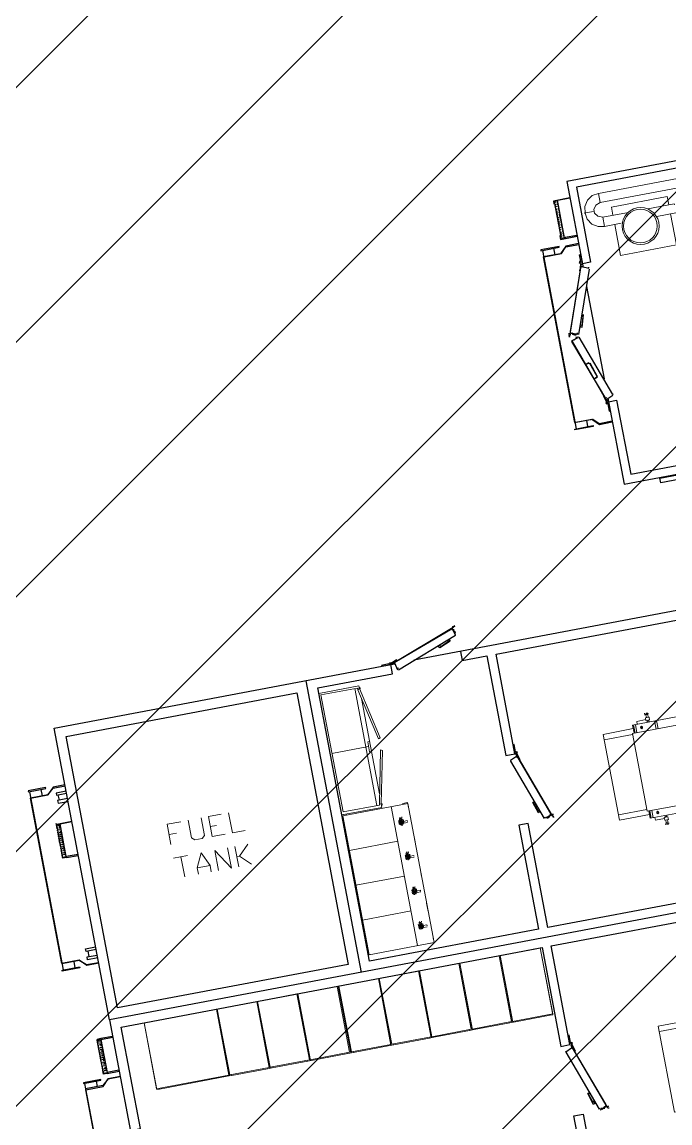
# Model space of a CAD drawing. Extents: x 407440 to 411585, y 6041728 to 6045069.
# Drawn here: x 408178 to 408217.9, y 6044218.6 to 6044286.5 of the extents above; entities that cross this region are included whole.
import ezdxf

# ---------------------------------------------------------------- set-up
doc = ezdxf.new("R2010")
doc.units = 0
doc.header["$LTSCALE"] = 5
doc.linetypes.add('foc-TIELINE', pattern=[1.875, 1.25, -0.625])
doc.layers.add('P-PROPOSED-EXISTING-H', color=59, linetype='Continuous')
doc.layers.add('T-TIE', color=201, linetype='foc-TIELINE')

# ---------------------------------------------------------------- blocks, each defined once
blk = doc.blocks.new('P-RIG-877')
at = {"layer": 'T-TIE', "linetype": 'ByBlock', "lineweight": 25}
for points in [[(-6.82, -25.556), (-5.74, -25.556), (-5.74, -13.226), (-9.54, -13.226), (-9.54, -25.556), (-8.461, -25.556)], [(0.287, -19.23), (0.287, -19.311), (-0.425, -19.311), (-0.425, -33.019), (1.55, -33.019)], [(-1.148, -19.311), (-0.425, -19.311), (-0.425, -33.019), (-4.087, -33.019), (-4.087, -28.748)], [(-6.774, -25.556), (-6.774, -25.453), (-5.844, -25.453), (-5.844, -22.364), (-9.449, -22.364), (-9.449, -25.453), (-8.507, -25.453), (-8.507, -25.556)], [(-5.671, -22.296), (-5.671, -25.108), (-5.729, -25.108), (-5.729, -22.296), (-5.694, -22.296)], [(-4.087, -25.12), (-4.087, -28.507)], [(-4.087, -27.921), (-3.972, -27.921), (-3.972, -27.611), (-2.721, -27.611), (-2.721, -27.496), (-3.972, -27.496), (-3.972, -25.166), (-4.087, -25.166)], [(0.964, -33.019), (0.964, -32.892), (-0.31, -32.892), (-0.31, -27.611), (0.93, -27.611), (0.93, -27.496), (-0.31, -27.496), (-0.31, -25.361), (-0.425, -25.361), (-0.54, -25.361), (-0.54, -27.496), (-1.848, -27.496), (-1.848, -27.611), (-0.54, -27.611), (-0.54, -29.735), (-3.972, -29.735), (-3.972, -28.794), (-4.087, -28.794), (-4.397, -27.956), (-4.409, -27.956)], [(0.987, -33.329), (0.999, -33.329), (1.837, -33.019), (1.837, -32.892), (3.1, -32.892), (3.111, -27.611), (1.802, -27.611), (1.802, -27.496), (3.111, -27.496), (3.111, -25.361), (3.226, -25.361)], [(-8.461, -25.568), (-8.473, -25.568), (-8.438, -25.487), (-8.45, -25.487)], [(-8.427, -25.487), (-7.658, -25.763)], [(-6.865, -25.487), (-6.854, -25.487), (-7.623, -25.763)], [(-6.808, -25.568), (-6.843, -25.487)], [(-9.334, -25.705), (-9.334, -25.556), (-9.334, -25.763), (-9.299, -25.763), (-9.299, -25.751), (-9.311, -25.751), (-9.322, -25.751), (-9.311, -25.751), (-9.322, -25.751), (-9.311, -25.751)], [(-8.886, -25.751), (-8.898, -25.751), (-8.886, -25.751), (-8.898, -25.751), (-8.886, -25.751), (-8.898, -25.763), (-8.852, -25.763), (-8.852, -25.556), (-8.863, -25.556), (-8.863, -25.705), (-8.852, -25.705)], [(-8.76, -25.556), (-8.76, -25.717), (-8.679, -25.797), (-8.679, -26.015), (-6.601, -26.015), (-6.601, -25.797), (-6.521, -25.717), (-6.521, -25.556)], [(-8.679, -26.004), (-8.679, -25.786), (-8.748, -25.717), (-8.748, -25.556)], [(-8.611, -25.568), (-8.611, -25.556)], [(-7.669, -25.878), (-7.646, -25.878), (-7.669, -25.878), (-7.669, -25.866), (-7.681, -25.866), (-7.715, -25.855), (-8.507, -25.568), (-8.507, -25.579), (-8.427, -25.602), (-8.438, -25.602), (-8.438, -25.591)], [(-7.681, -25.866), (-7.669, -25.866), (-7.681, -25.866), (-8.507, -25.568)], [(-8.22, -25.556), (-7.061, -25.556)], [(-7.749, -25.728), (-7.738, -25.705), (-7.887, -25.659), (-7.887, -25.682), (-7.876, -25.671)], [(-6.865, -25.602), (-6.854, -25.602), (-6.774, -25.579), (-6.774, -25.568), (-7.589, -25.855), (-7.589, -25.866), (-6.774, -25.568)], [(-7.29, -25.694), (-7.107, -25.636), (-7.279, -25.694)], [(-7.095, -25.636), (-7.084, -25.682), (-7.107, -25.636), (-7.118, -25.636), (-7.107, -25.636)], [(-6.843, -25.602), (-6.843, -25.591)], [(-6.82, -25.568), (-6.831, -25.568)], [(-6.67, -25.568), (-6.67, -25.556)], [(-6.601, -26.004), (-6.601, -25.786), (-6.533, -25.717), (-6.533, -25.556)], [(-9.299, -25.717), (-9.311, -25.717), (-9.322, -25.717), (-9.311, -25.717), (-9.322, -25.717), (-9.311, -25.717)], [(-9.311, -25.74), (-9.322, -25.74)], [(-9.276, -25.74), (-9.288, -25.74)], [(-9.253, -25.74), (-9.265, -25.74)], [(-9.219, -25.74), (-9.231, -25.74)], [(-9.196, -25.74), (-9.208, -25.74)], [(-9.173, -25.717), (-9.185, -25.717)], [(-9.173, -25.74), (-9.185, -25.74)], [(-9.127, -25.717), (-9.116, -25.717), (-9.127, -25.717), (-9.139, -25.717), (-9.15, -25.717), (-9.162, -25.717), (-9.15, -25.717), (-9.162, -25.717)], [(-9.15, -25.74), (-9.162, -25.74)], [(-9.15, -25.751), (-9.139, -25.751), (-9.127, -25.751), (-9.116, -25.751), (-9.127, -25.751), (-9.116, -25.751), (-9.127, -25.751)], [(-9.116, -25.74), (-9.127, -25.74)], [(-9.093, -25.717), (-9.104, -25.717)], [(-9.093, -25.74), (-9.104, -25.74)], [(-9.07, -25.74), (-9.081, -25.74)], [(-9.047, -25.74), (-9.058, -25.74)], [(-9.001, -25.717), (-8.989, -25.717), (-9.001, -25.717), (-8.989, -25.717), (-9.001, -25.717), (-9.012, -25.717), (-9.024, -25.717), (-9.035, -25.717), (-9.024, -25.717), (-9.035, -25.717), (-9.024, -25.717)], [(-9.024, -25.74), (-9.035, -25.74)], [(-9.001, -25.751), (-8.989, -25.751), (-9.001, -25.751), (-9.012, -25.751), (-9.024, -25.751), (-9.035, -25.751), (-9.024, -25.751), (-9.035, -25.751), (-9.024, -25.751)], [(-8.989, -25.74), (-9.001, -25.74)], [(-8.966, -25.74), (-8.978, -25.74)], [(-8.943, -25.717), (-8.955, -25.717)], [(-8.943, -25.751), (-8.932, -25.751), (-8.943, -25.751), (-8.932, -25.751), (-8.943, -25.751), (-8.955, -25.751)], [(-8.932, -25.74), (-8.943, -25.74)], [(-8.909, -25.74), (-8.921, -25.74)], [(-8.886, -25.74), (-8.898, -25.74)], [(-8.863, -25.751), (-8.875, -25.751)], [(-8.852, -25.717), (-8.863, -25.717)], [(-7.864, -25.682), (-7.876, -25.682)], [(-7.864, -25.671), (-7.761, -25.705)], [(-7.761, -25.717), (-7.772, -25.717)], [(-7.749, -25.717), (-7.761, -25.728)], [(-7.658, -25.774), (-7.692, -25.855), (-7.704, -25.855)], [(-7.681, -25.797), (-7.669, -25.797), (-7.658, -25.797), (-7.658, -25.809), (-7.669, -25.832), (-7.681, -25.832), (-7.692, -25.832)], [(-7.669, -25.774), (-7.681, -25.774)], [(-7.681, -25.82), (-7.669, -25.797)], [(-7.589, -25.855), (-7.6, -25.855), (-7.623, -25.774), (-7.635, -25.774)], [(-7.612, -25.832), (-7.6, -25.832), (-7.623, -25.797), (-7.635, -25.797)], [(-7.279, -25.751), (-7.29, -25.705), (-7.279, -25.74)], [(-8.679, -25.866), (-8.76, -25.866)], [(-7.681, -25.843), (-7.692, -25.843)], [(-6.601, -25.866), (-6.521, -25.866)], [(-6.521, -26.004), (-8.76, -26.004)], [(-2.721, -27.485), (-1.883, -27.186), (-1.883, -27.175)], [(-1.894, -27.186), (-1.883, -27.186), (-1.894, -27.186), (-1.883, -27.186), (-1.917, -27.198), (-2.721, -27.485), (-2.721, -27.473), (-2.641, -27.45), (-2.652, -27.45), (-2.652, -27.462)], [(-2.675, -27.485), (-2.686, -27.485), (-2.652, -27.565), (-2.641, -27.565), (-1.871, -27.29)], [(-1.906, -27.198), (-1.917, -27.198)], [(-1.894, -27.209), (-1.906, -27.209)], [(-1.894, -27.198), (-1.871, -27.278), (-1.883, -27.278)], [(-1.871, -27.255), (-1.871, -27.244), (-1.883, -27.221), (-1.894, -27.221), (-1.883, -27.221), (-1.871, -27.244)], [(1.757, -27.175), (1.768, -27.175), (1.768, -27.186), (1.734, -27.198), (0.941, -27.485), (0.93, -27.473), (1.022, -27.45), (1.01, -27.45), (1.01, -27.462)], [(1.78, -27.186), (1.768, -27.186), (1.78, -27.186), (1.768, -27.186), (0.941, -27.485)], [(0.999, -27.565), (1.01, -27.565), (1.78, -27.29)], [(1.791, -27.278), (1.757, -27.198), (1.745, -27.198)], [(1.768, -27.209), (1.757, -27.209)], [(1.791, -27.255), (1.78, -27.244), (1.78, -27.221), (1.768, -27.221), (1.757, -27.221)], [(1.78, -27.244), (1.768, -27.221)], [(1.78, -27.278), (1.768, -27.278)], [(-1.963, -27.336), (-1.963, -27.324), (-1.952, -27.347), (-2.089, -27.393), (-2.101, -27.37)], [(-2.078, -27.37), (-2.089, -27.37), (-2.089, -27.382)], [(-2.078, -27.382), (-1.975, -27.347)], [(-1.975, -27.336), (-1.986, -27.336)], [(1.699, -27.324), (1.711, -27.347), (1.561, -27.393), (1.55, -27.37)], [(1.573, -27.37), (1.561, -27.37), (1.573, -27.382)], [(1.584, -27.382), (1.688, -27.347)], [(1.676, -27.336), (1.665, -27.336)], [(1.688, -27.336), (1.688, -27.324)], [(-2.824, -27.485), (-2.824, -27.496)], [(0.827, -27.485), (0.827, -27.496)], [(0.964, -27.485), (0.976, -27.485), (1.01, -27.565)], [(-4.122, -28.713), (-4.133, -28.713), (-4.099, -28.794), (-4.087, -28.794), (-4.374, -27.99), (-4.397, -27.956), (-4.409, -27.933), (-4.397, -27.956), (-4.409, -27.956), (-4.397, -27.956)], [(-4.007, -28.713), (-4.294, -27.944), (-4.386, -27.967)], [(-4.363, -27.967), (-4.374, -27.967)], [(-4.317, -27.944), (-4.328, -27.944), (-4.34, -27.944), (-4.328, -27.944), (-4.363, -27.956)], [(-4.328, -27.944), (-4.351, -27.956)], [(-4.294, -27.944), (-4.305, -27.944)], [(-4.374, -27.979), (-4.386, -27.979)], [(-4.248, -28.036), (-4.259, -28.036), (-4.236, -28.024), (-4.179, -28.162), (-4.202, -28.174)], [(-4.19, -28.151), (-4.236, -28.047), (-4.248, -28.047)], [(-4.202, -28.151), (-4.213, -28.151)], [(-4.213, -28.162), (-4.202, -28.162)], [(-4.122, -28.725), (-4.133, -28.725)], [(-4.11, -28.748), (-4.099, -28.748), (-4.007, -28.725)], [(-4.018, -28.713), (-4.03, -28.713)], [(-4.099, -28.897), (-4.087, -28.897)], [(-4.087, -29.861), (-0.425, -29.861)], [(-3.375, -33.019), (-3.375, -33.168), (-3.295, -33.248), (-3.364, -33.168), (-3.364, -33.019)], [(-3.295, -33.019), (-3.295, -33.145), (-3.272, -33.145), (-3.272, -33.019)], [(-3.203, -33.122), (-3.272, -33.122)], [(-3.203, -33.019), (-3.203, -33.145), (-3.169, -33.145), (-3.169, -33.019)], [(-2.916, -33.168), (-2.916, -33.019), (-2.916, -33.168)], [(-1.309, -33.019), (-1.309, -33.145), (-1.343, -33.145), (-1.343, -33.019)], [(-1.309, -33.122), (-1.24, -33.122)], [(-1.205, -33.019), (-1.205, -33.145), (-1.24, -33.145), (-1.24, -33.019)], [(-1.137, -33.019), (-1.137, -33.168), (-1.217, -33.248), (-1.148, -33.168), (-1.148, -33.019)], [(2.445, -33.466), (2.445, -33.248), (2.514, -33.168), (2.434, -33.248), (2.434, -33.466), (0.367, -33.466), (0.367, -33.248), (0.287, -33.168), (0.287, -33.019), (0.287, -33.168), (0.356, -33.248), (0.356, -33.466)], [(-1.217, -33.466), (-3.295, -33.466), (-3.295, -33.248), (-3.295, -33.466)], [(-2.87, -33.214), (-2.859, -33.214), (-2.87, -33.214), (-2.859, -33.214), (-2.87, -33.214), (-2.882, -33.214), (-2.916, -33.214), (-2.928, -33.214)], [(-2.916, -33.214), (-2.916, -33.168), (-2.916, -33.214), (-2.503, -33.214), (-2.503, -33.168), (-2.916, -33.168)], [(-2.87, -33.179), (-2.859, -33.179), (-2.87, -33.179), (-2.882, -33.179), (-2.893, -33.179), (-2.905, -33.179), (-2.893, -33.179), (-2.905, -33.179), (-2.893, -33.179)], [(-2.893, -33.191), (-2.905, -33.191)], [(-2.882, -33.214), (-2.893, -33.214), (-2.905, -33.214), (-2.893, -33.214), (-2.905, -33.214), (-2.893, -33.214)], [(-2.859, -33.191), (-2.87, -33.191)], [(-2.836, -33.191), (-2.847, -33.191)], [(-2.813, -33.179), (-2.801, -33.179), (-2.813, -33.179), (-2.801, -33.179), (-2.813, -33.179), (-2.824, -33.179)], [(-2.813, -33.214), (-2.824, -33.214)], [(-2.801, -33.191), (-2.813, -33.191)], [(-2.778, -33.191), (-2.79, -33.191)], [(-2.755, -33.191), (-2.767, -33.191)], [(-2.732, -33.191), (-2.744, -33.191)], [(-2.686, -33.179), (-2.698, -33.179), (-2.709, -33.179), (-2.721, -33.179), (-2.709, -33.179), (-2.721, -33.179), (-2.709, -33.179)], [(-2.709, -33.191), (-2.721, -33.191)], [(-2.686, -33.214), (-2.675, -33.214), (-2.686, -33.214), (-2.675, -33.214), (-2.686, -33.214), (-2.698, -33.214), (-2.709, -33.214), (-2.721, -33.214), (-2.709, -33.214), (-2.721, -33.214), (-2.709, -33.214)], [(-2.675, -33.191), (-2.686, -33.191)], [(-2.652, -33.191), (-2.664, -33.191)], [(-2.629, -33.191), (-2.641, -33.191)], [(-2.606, -33.179), (-2.618, -33.179)], [(-2.606, -33.191), (-2.618, -33.191)], [(-2.606, -33.214), (-2.618, -33.214)], [(-2.583, -33.191), (-2.595, -33.191)], [(-2.583, -33.214), (-2.595, -33.214)], [(-2.583, -33.214), (-2.595, -33.214)], [(-2.549, -33.191), (-2.56, -33.191)], [(-2.526, -33.191), (-2.537, -33.191)], [(-2.491, -33.168), (-2.491, -33.214), (-2.526, -33.214), (-2.503, -33.214), (-2.514, -33.214)], [(-1.217, -33.466), (-1.217, -33.248), (-1.217, -33.466)], [(0.195, -33.214), (0.207, -33.214), (0.207, -33.168), (0.218, -33.168), (0.218, -33.214), (0.172, -33.214), (0.184, -33.214), (0.172, -33.214), (0.184, -33.214), (0.172, -33.214), (0.184, -33.214), (0.207, -33.214), (-0.184, -33.214), (-0.207, -33.214), (-0.218, -33.214)], [(-0.218, -33.168), (-0.218, -33.214), (-0.172, -33.214)], [(-0.207, -33.214), (-0.207, -33.168), (0.207, -33.168)], [(-0.184, -33.191), (-0.195, -33.191)], [(-0.184, -33.214), (-0.195, -33.214)], [(-0.184, -33.214), (-0.195, -33.214)], [(-0.161, -33.191), (-0.172, -33.191)], [(-0.138, -33.191), (-0.149, -33.191)], [(-0.126, -33.214), (-0.138, -33.214), (-0.149, -33.214), (-0.138, -33.214), (-0.149, -33.214), (-0.138, -33.214)], [(-0.126, -33.179), (-0.138, -33.179)], [(-0.103, -33.191), (-0.115, -33.191)], [(-0.057, -33.179), (-0.046, -33.179), (-0.057, -33.179), (-0.069, -33.179), (-0.08, -33.179), (-0.092, -33.179), (-0.08, -33.179), (-0.092, -33.179), (-0.08, -33.179)], [(-0.08, -33.191), (-0.092, -33.191)], [(-0.057, -33.214), (-0.046, -33.214), (-0.057, -33.214), (-0.046, -33.214), (-0.057, -33.214), (-0.069, -33.214), (-0.08, -33.214), (-0.092, -33.214), (-0.08, -33.214)], [(-0.046, -33.191), (-0.057, -33.191)], [(-0.023, -33.191), (-0.034, -33.191)], [(0, -33.191), (-0.011, -33.191)], [(0.023, -33.191), (0.011, -33.191)], [(0.034, -33.214), (0.023, -33.214), (0.011, -33.214), (0.023, -33.214), (0.011, -33.214)], [(0.023, -33.179), (0.034, -33.179)], [(0.046, -33.191), (0.034, -33.191)], [(0.057, -33.214), (0.046, -33.214), (0.034, -33.214), (0.046, -33.214), (0.034, -33.214), (0.046, -33.214)], [(0.057, -33.179), (0.046, -33.179)], [(0.08, -33.191), (0.069, -33.191)], [(0.08, -33.214), (0.069, -33.214)], [(0.092, -33.179), (0.08, -33.179)], [(0.092, -33.214), (0.08, -33.214)], [(0.103, -33.179), (0.092, -33.179)], [(0.103, -33.179), (0.092, -33.179)], [(0.103, -33.179), (0.092, -33.179)], [(0.103, -33.191), (0.092, -33.191)], [(0.103, -33.214), (0.092, -33.214)], [(0.103, -33.214), (0.092, -33.214)], [(0.103, -33.214), (0.092, -33.214)], [(0.103, -33.214), (0.092, -33.214)], [(0.103, -33.214), (0.092, -33.214)], [(0.126, -33.179), (0.115, -33.179)], [(0.126, -33.191), (0.115, -33.191)], [(0.126, -33.214), (0.115, -33.214)], [(0.149, -33.179), (0.161, -33.179), (0.149, -33.179), (0.138, -33.179)], [(0.149, -33.214), (0.161, -33.214), (0.149, -33.214), (0.161, -33.214), (0.149, -33.214), (0.138, -33.214)], [(0.161, -33.191), (0.149, -33.191)], [(0.184, -33.191), (0.172, -33.191)], [(-3.295, -33.317), (-3.375, -33.317)], [(-1.217, -33.317), (-1.137, -33.317)], [(0.356, -33.317), (0.287, -33.317)], [(-3.375, -33.466), (-1.137, -33.466)], [(0.287, -33.466), (0.356, -33.466), (2.514, -33.466)]]:
    blk.add_lwpolyline(points, dxfattribs=at)
at = {"layer": 'T-TIE', "linetype": 'ByBlock', "lineweight": 18}
for points in [[(-9.322, -25.2), (-9.322, -23.042), (-9.311, -22.961), (-9.265, -22.893), (-9.196, -22.847), (-9.116, -22.835)], [(-9.116, -22.95), (-9.185, -22.973), (-9.208, -23.042), (-9.208, -25.2)], [(-9.012, -24.305), (-9.024, -24.305), (-9.024, -24.638)], [(-8.909, -24.305), (-8.909, -24.546)], [(-9.024, -24.374), (-9.127, -24.374), (-9.127, -25.074), (-9.024, -25.074)], [(-8.909, -25.074), (-8.519, -25.074), (-8.519, -24.374), (-8.909, -24.374)], [(-9.024, -24.902), (-9.024, -25.2)], [(-8.909, -24.994), (-8.909, -25.2)], [(-9.116, -25.304), (-9.116, -25.418)], [(0.528, -28.139), (-0.31, -28.139), (0.517, -28.139), (0.517, -27.634), (-0.31, -27.634), (0.528, -27.634), (0.528, -27.669)], [(-0.31, -28.139), (-0.31, -27.634)], [(0.517, -28.105), (0.528, -28.105), (0.528, -27.669), (0.517, -27.669)], [(0.528, -28.105), (0.528, -28.174)], [(0.528, -28.644), (-0.31, -28.644), (0.517, -28.644), (0.517, -28.151), (-0.31, -28.151), (-0.31, -28.644)], [(0.517, -28.621), (0.528, -28.621), (0.528, -28.174), (0.517, -28.174)], [(0.528, -28.621), (0.528, -28.679)], [(0.517, -29.127), (0.528, -29.127), (0.528, -28.679), (0.517, -28.679)], [(-2.365, -28.966), (-2.377, -28.966), (-2.377, -28.908), (-2.319, -28.908), (-2.331, -28.908)], [(-1.883, -28.908), (-1.986, -28.908)], [(-1.447, -28.908), (-1.55, -28.908)], [(-1.01, -28.908), (-1.114, -28.908)], [(-0.62, -28.966), (-0.62, -28.908), (-0.677, -28.908), (-0.689, -28.908)], [(-2.193, -29.035), (-2.204, -29.035), (-2.204, -29.046), (-2.204, -29.012), (-2.216, -29.012)], [(-2.204, -29.035), (-2.216, -29.035)], [(-2.181, -29.058), (-2.17, -29.058), (-2.158, -29.046), (-2.158, -29.035), (-2.17, -29.046), (-2.17, -29.035), (-2.181, -29.035), (-2.193, -29.035), (-2.181, -29.035), (-2.193, -29.035), (-2.193, -29.023), (-2.181, -29.023), (-2.193, -29.023), (-2.204, -29.023), (-2.204, -29.012)], [(-2.135, -29.023), (-2.135, -29.035), (-2.135, -29.023), (-2.124, -29.012), (-2.124, -29.023), (-2.135, -29.012), (-2.147, -29.012), (-2.158, -29.012), (-2.17, -29.023), (-2.17, -29.035), (-2.181, -29.035), (-2.181, -29.023), (-2.193, -29.023)], [(-2.17, -29.012), (-2.181, -29.012), (-2.193, -29.012)], [(-2.135, -29.035), (-2.124, -29.046), (-2.135, -29.058), (-2.147, -29.058), (-2.158, -29.058), (-2.17, -29.046), (-2.181, -29.046), (-2.193, -29.046)], [(-2.147, -29.012), (-2.135, -29.012), (-2.158, -29.012), (-2.17, -29), (-2.181, -29)], [(-2.181, -29.023), (-2.17, -29.023), (-2.17, -29.012), (-2.181, -29.012)], [(-2.17, -29.035), (-2.17, -29.046), (-2.181, -29.046)], [(-2.158, -29.012), (-2.17, -29.012), (-2.158, -29.023), (-2.158, -29.012), (-2.158, -29), (-2.158, -28.954), (-2.147, -28.954)], [(-2.147, -29.023), (-2.147, -29.035), (-2.158, -29.035), (-2.158, -29.023), (-2.147, -29.023), (-2.135, -29.012), (-2.124, -29.023), (-2.124, -29.035), (-2.124, -29.023), (-2.124, -29.012), (-2.135, -29.012), (-2.147, -29.012), (-2.158, -29.012), (-2.17, -29.023), (-2.17, -29.035), (-2.17, -29.046), (-2.158, -29.058), (-2.158, -29.046), (-2.135, -29.046), (-2.147, -29.035), (-2.158, -29.035), (-2.147, -29.035), (-2.158, -29.035), (-2.17, -29.035), (-2.17, -29.023), (-2.158, -29.023)], [(-2.17, -29.023), (-2.17, -29.023)], [(-2.17, -29.046), (-2.17, -29.046)], [(-2.135, -28.954), (-2.135, -29), (-2.147, -29), (-2.158, -29)], [(-2.158, -29.035), (-2.135, -29.035), (-2.124, -29.035), (-2.124, -29.046), (-2.135, -29.058), (-2.147, -29.058), (-2.158, -29.058), (-2.147, -29.058), (-2.135, -29.058)], [(-2.135, -29.012), (-2.135, -29), (-2.135, -29.012)], [(-2.124, -29.035), (-2.124, -29.046), (-2.124, -29.035), (-2.124, -29.046), (-2.135, -29.046)], [(-2.135, -29.046), (-2.135, -29.058), (-2.135, -29.046)], [(-2.124, -29.023), (-2.112, -29.023)], [(-1.757, -29.035), (-1.768, -29.035), (-1.768, -29.046), (-1.768, -29.012), (-1.78, -29.012)], [(-1.768, -29.035), (-1.78, -29.035)], [(-1.699, -29.035), (-1.688, -29.035), (-1.688, -29.046), (-1.699, -29.058), (-1.711, -29.058), (-1.722, -29.058), (-1.734, -29.046), (-1.734, -29.035), (-1.745, -29.035), (-1.757, -29.035), (-1.745, -29.035), (-1.757, -29.035), (-1.757, -29.023), (-1.745, -29.023), (-1.757, -29.023), (-1.768, -29.023), (-1.768, -29.012)], [(-1.688, -29.012), (-1.688, -29.023), (-1.688, -29.012), (-1.699, -29.012), (-1.711, -29.012), (-1.722, -29.012), (-1.734, -29.012), (-1.745, -29.012), (-1.757, -29.012)], [(-1.745, -29.023), (-1.757, -29.023)], [(-1.734, -29.046), (-1.745, -29.046), (-1.757, -29.046)], [(-1.734, -29), (-1.745, -29)], [(-1.699, -29.058), (-1.711, -29.058), (-1.722, -29.058), (-1.734, -29.046), (-1.734, -29.035), (-1.745, -29.035), (-1.745, -29.023), (-1.734, -29.023), (-1.734, -29.012), (-1.745, -29.012)], [(-1.734, -29.035), (-1.734, -29.046), (-1.745, -29.046)], [(-1.734, -29.058), (-1.745, -29.058)], [(-1.722, -29.012), (-1.734, -29), (-1.722, -29.012)], [(-1.722, -29.023), (-1.734, -29.012), (-1.722, -29.023)], [(-1.734, -29.023), (-1.734, -29.023)], [(-1.711, -29.035), (-1.711, -29.023), (-1.722, -29.023), (-1.722, -29.035), (-1.711, -29.035), (-1.722, -29.035), (-1.734, -29.035), (-1.734, -29.023), (-1.722, -29.023)], [(-1.722, -29.035), (-1.734, -29.046), (-1.722, -29.035)], [(-1.734, -29.046), (-1.734, -29.046)], [(-1.722, -29.046), (-1.734, -29.058), (-1.722, -29.046)], [(-1.699, -28.954), (-1.699, -29), (-1.711, -29), (-1.722, -29), (-1.722, -28.954), (-1.711, -28.954)], [(-1.722, -29.035), (-1.699, -29.035), (-1.688, -29.035), (-1.676, -29.035)], [(-1.722, -29.058), (-1.711, -29.058), (-1.699, -29.058), (-1.688, -29.046), (-1.699, -29.046)], [(-1.711, -29.046), (-1.722, -29.046)], [(-1.711, -29.023), (-1.699, -29.012), (-1.711, -29.023)], [(-1.711, -29.035), (-1.699, -29.046), (-1.711, -29.035)], [(-1.699, -29.012), (-1.699, -29), (-1.699, -29.012)], [(-1.688, -29.023), (-1.699, -29.023)], [(-1.699, -29.046), (-1.699, -29.058), (-1.699, -29.046)], [(-1.688, -29.046), (-1.688, -29.035)], [(-1.32, -29.035), (-1.332, -29.035), (-1.332, -29.046), (-1.332, -29.012), (-1.343, -29.012)], [(-1.332, -29.035), (-1.343, -29.035)], [(-1.309, -29.046), (-1.297, -29.046), (-1.297, -29.035), (-1.297, -29.046), (-1.286, -29.058), (-1.274, -29.058), (-1.263, -29.058), (-1.251, -29.046), (-1.263, -29.058), (-1.274, -29.058), (-1.286, -29.058), (-1.297, -29.046), (-1.297, -29.035), (-1.309, -29.035), (-1.32, -29.035), (-1.309, -29.035), (-1.32, -29.035), (-1.32, -29.023), (-1.309, -29.023), (-1.32, -29.023), (-1.332, -29.023), (-1.332, -29.012)], [(-1.251, -29.012), (-1.251, -29.023), (-1.251, -29.035), (-1.251, -29.023), (-1.251, -29.012), (-1.263, -29.012), (-1.274, -29.012), (-1.286, -29.012), (-1.297, -29.012), (-1.309, -29.012), (-1.32, -29.012)], [(-1.309, -29.023), (-1.32, -29.023)], [(-1.297, -29.046), (-1.309, -29.046), (-1.32, -29.046)], [(-1.297, -29), (-1.309, -29)], [(-1.297, -29.023), (-1.297, -29.035), (-1.309, -29.035), (-1.309, -29.023), (-1.297, -29.023), (-1.297, -29.012), (-1.309, -29.012)], [(-1.297, -29.058), (-1.309, -29.058)], [(-1.286, -29.012), (-1.297, -29), (-1.286, -29.012)], [(-1.286, -29.023), (-1.297, -29.012), (-1.286, -29.023)], [(-1.297, -29.023), (-1.297, -29.023)], [(-1.286, -29.035), (-1.297, -29.046), (-1.286, -29.035)], [(-1.297, -29.046), (-1.297, -29.046)], [(-1.286, -29.046), (-1.297, -29.058), (-1.286, -29.046)], [(-1.263, -28.954), (-1.263, -29), (-1.274, -29), (-1.286, -29), (-1.286, -28.954), (-1.274, -28.954)], [(-1.274, -29.023), (-1.286, -29.023), (-1.286, -29.035), (-1.274, -29.035)], [(-1.274, -29.035), (-1.286, -29.035)], [(-1.286, -29.035), (-1.263, -29.035)], [(-1.251, -29.046), (-1.263, -29.046), (-1.251, -29.046), (-1.263, -29.046), (-1.274, -29.046), (-1.286, -29.046)], [(-1.263, -29.058), (-1.274, -29.058), (-1.286, -29.058)], [(-1.274, -29.023), (-1.263, -29.012), (-1.274, -29.023)], [(-1.274, -29.023), (-1.274, -29.035)], [(-1.274, -29.035), (-1.263, -29.046), (-1.274, -29.035)], [(-1.263, -29.046), (-1.274, -29.046)], [(-1.263, -29.012), (-1.263, -29), (-1.263, -29.012)], [(-1.251, -29.023), (-1.263, -29.023)], [(-1.24, -29.035), (-1.251, -29.035), (-1.263, -29.035)], [(-1.251, -29.035), (-1.251, -29.046), (-1.251, -29.035), (-1.251, -29.046), (-1.251, -29.035), (-1.263, -29.035)], [(-1.263, -29.046), (-1.263, -29.058), (-1.263, -29.046)], [(-0.873, -29.012), (-0.861, -29.012), (-0.861, -29.023), (-0.873, -29.023), (-0.884, -29.023), (-0.884, -29.035), (-0.873, -29.035), (-0.884, -29.035), (-0.895, -29.035), (-0.895, -29.046), (-0.895, -29.012), (-0.907, -29.012)], [(-0.907, -29.035), (-0.895, -29.035), (-0.884, -29.035), (-0.884, -29.023), (-0.895, -29.023), (-0.895, -29.012)], [(-0.838, -29.012), (-0.85, -29.012), (-0.861, -29), (-0.861, -29.012), (-0.873, -29.012), (-0.884, -29.012)], [(-0.815, -29.046), (-0.815, -29.035), (-0.815, -29.046), (-0.827, -29.046), (-0.815, -29.046), (-0.815, -29.035), (-0.815, -29.046), (-0.827, -29.046), (-0.838, -29.046), (-0.85, -29.046), (-0.861, -29.058), (-0.861, -29.046), (-0.873, -29.046), (-0.884, -29.046)], [(-0.861, -29), (-0.873, -29)], [(-0.861, -29.023), (-0.861, -29.035), (-0.861, -29.046), (-0.85, -29.058), (-0.838, -29.058), (-0.827, -29.058), (-0.815, -29.046), (-0.827, -29.058), (-0.838, -29.058), (-0.85, -29.058), (-0.861, -29.046), (-0.861, -29.035), (-0.861, -29.046), (-0.873, -29.046)], [(-0.861, -29.058), (-0.873, -29.058)], [(-0.85, -29.023), (-0.861, -29.012), (-0.85, -29.023)], [(-0.85, -29.012), (-0.861, -29.012)], [(-0.861, -29.023), (-0.861, -29.023)], [(-0.85, -29.035), (-0.861, -29.046), (-0.85, -29.035)], [(-0.861, -29.046), (-0.861, -29.046)], [(-0.827, -28.954), (-0.827, -29), (-0.838, -29), (-0.85, -29), (-0.85, -28.954), (-0.838, -28.954)], [(-0.838, -29.035), (-0.85, -29.035)], [(-0.85, -29.035), (-0.827, -29.035)], [(-0.827, -29.058), (-0.838, -29.058), (-0.85, -29.058)], [(-0.838, -29.023), (-0.827, -29.012), (-0.838, -29.023)], [(-0.815, -29.012), (-0.827, -29.012), (-0.815, -29.012), (-0.815, -29.023), (-0.815, -29.035), (-0.815, -29.023), (-0.815, -29.012), (-0.827, -29.012), (-0.838, -29.012), (-0.827, -29.012)], [(-0.838, -29.023), (-0.838, -29.035)], [(-0.838, -29.035), (-0.827, -29.046), (-0.838, -29.035)], [(-0.827, -29.012), (-0.827, -29), (-0.827, -29.012)], [(-0.827, -29.035), (-0.827, -29.023)], [(-0.815, -29.023), (-0.827, -29.023)], [(-0.827, -29.046), (-0.827, -29.058), (-0.827, -29.046)], [(-3.88, -29.218), (-3.88, -29.23), (-3.869, -29.23), (-3.858, -29.253), (-3.215, -29.115), (-3.226, -29.092), (-3.869, -29.23), (-3.869, -29.218)], [(-0.62, -29.115), (-2.365, -29.115)], [(-1.929, -29.115), (-1.929, -29.724)], [(-1.492, -29.115), (-1.492, -29.724)], [(-1.056, -29.115), (-1.056, -29.724)], [(0.528, -29.161), (-0.31, -29.161), (0.517, -29.161), (0.517, -29.655), (-0.31, -29.655), (-0.31, -29.161)], [(0.517, -29.632), (0.528, -29.632), (0.528, -29.184), (0.517, -29.184)], [(0.528, -29.127), (0.528, -29.184)], [(-3.869, -29.23), (-3.88, -29.23)], [(-2.411, -29.287), (-3.88, -29.287)], [(-3.743, -29.23), (-2.549, -29.23)], [(-3.203, -29.23), (-3.203, -29.253), (-3.077, -29.253), (-3.077, -29.23)], [(-3.146, -29.253), (-3.146, -29.712)], [(-2.411, -29.218), (-2.399, -29.23), (-2.411, -29.23), (-2.422, -29.23)], [(-2.422, -29.218), (-2.422, -29.23), (-2.411, -29.23)], [(-2.365, -29.678), (-2.377, -29.678), (-2.377, -29.735), (-2.319, -29.735), (-2.319, -29.724)], [(-1.986, -29.724), (-1.986, -29.735), (-1.883, -29.735), (-1.883, -29.724)], [(-1.55, -29.724), (-1.55, -29.735), (-1.447, -29.735), (-1.447, -29.724)], [(-1.114, -29.724), (-1.114, -29.735), (-1.01, -29.735), (-1.01, -29.724)], [(-0.677, -29.724), (-0.677, -29.735), (-0.62, -29.735), (-0.62, -29.678)], [(0.528, -29.666), (-0.31, -29.666), (0.517, -29.666), (0.517, -30.16), (-0.31, -30.16), (-0.31, -29.666)], [(0.517, -30.137), (0.528, -30.137), (0.528, -29.701), (0.517, -29.701)], [(0.528, -29.632), (0.528, -29.701)], [(0.528, -30.137), (0.528, -30.206)], [(0.528, -30.171), (-0.31, -30.171)], [(0.528, -30.677), (-0.31, -30.677), (0.517, -30.677), (0.517, -30.183), (-0.31, -30.183), (-0.31, -30.677)], [(0.517, -30.642), (0.528, -30.642), (0.528, -30.206), (0.517, -30.206)], [(0.528, -31.182), (-0.31, -31.182), (0.517, -31.182), (0.517, -30.688), (-0.31, -30.688), (-0.31, -31.182)], [(0.528, -30.642), (0.528, -30.711)], [(0.517, -31.159), (0.528, -31.159), (0.528, -30.711), (0.517, -30.711)], [(-2.664, -31.101), (-2.411, -31.101), (-2.411, -30.941)], [(-2.239, -30.941), (-2.112, -31.067), (-2.112, -31.101)], [(-2.112, -31.067), (-1.986, -30.941)], [(-1.986, -31.101), (-2.239, -31.101)], [(-2.411, -31.193), (-2.411, -31.354), (-2.664, -31.354), (-2.664, -31.193)], [(-1.986, -31.354), (-2.239, -31.354), (-1.986, -31.193), (-2.239, -31.193)], [(0.517, -31.664), (0.528, -31.664), (0.528, -31.216), (0.517, -31.216)], [(0.528, -31.159), (0.528, -31.216)], [(-2.537, -31.354), (-2.537, -31.274)], [(-2.664, -31.606), (-2.445, -31.606), (-2.411, -31.572), (-2.411, -31.48), (-2.445, -31.446), (-2.664, -31.446)], [(-1.986, -31.606), (-2.067, -31.606), (-2.239, -31.526), (-2.067, -31.446), (-1.986, -31.446)], [(-2.067, -31.606), (-2.067, -31.446)], [(-2.411, -31.871), (-2.664, -31.871), (-2.664, -31.698)], [(-2.537, -31.871), (-2.537, -31.779)], [(-2.239, -31.871), (-2.239, -31.698)], [(-2.239, -31.779), (-1.986, -31.779)], [(0.517, -32.571), (0.528, -32.571), (0.528, -32.605), (-0.31, -32.605), (0.517, -32.605), (0.517, -31.698), (-0.31, -31.698), (0.528, -31.698), (0.528, -31.721)], [(-0.31, -32.605), (-0.31, -31.698)], [(0.517, -31.721), (0.528, -31.721), (0.528, -32.571)], [(0.528, -31.664), (0.528, -31.698)]]:
    blk.add_lwpolyline(points, dxfattribs=at)
at = {"layer": 'T-TIE', "linetype": 'ByBlock', "lineweight": 5}
for points in [[(-1.722, -24.557), (-1.722, -23.868), (-2.698, -23.868), (-2.698, -26.027), (-1.722, -26.027), (-1.722, -25.636)], [(-2.698, -24.167), (-2.801, -24.167), (-2.801, -26.004), (-2.698, -26.004)], [(-1.63, -25.636), (-1.63, -26.004), (-1.722, -26.004)], [(-2.905, -25.797), (-2.905, -25.82), (-2.893, -25.82), (-2.893, -25.797), (-2.916, -25.797)], [(-2.905, -25.832), (-2.905, -25.809), (-2.905, -25.786)], [(-2.893, -25.797), (-2.859, -25.797)], [(-2.824, -25.797), (-2.813, -25.797), (-2.813, -25.82), (-2.824, -25.82)], [(-2.813, -25.82), (-2.801, -25.82), (-2.801, -25.797), (-2.813, -25.797)], [(-2.698, -25.705), (-2.801, -25.705)], [(-2.698, -25.728), (-2.801, -25.728)], [(-1.607, -25.82), (-1.619, -25.82), (-1.619, -25.797), (-1.619, -25.82), (-1.63, -25.82)], [(-1.607, -25.797), (-1.619, -25.797), (-1.63, -25.797)], [(-1.538, -25.797), (-1.573, -25.797)], [(-1.55, -25.82), (-1.538, -25.82), (-1.538, -25.797), (-1.55, -25.797)], [(-1.527, -25.786), (-1.527, -25.809), (-1.527, -25.832), (-1.515, -25.832)], [(-1.515, -25.82), (-1.515, -25.797), (-1.527, -25.797)], [(-2.916, -25.809), (-2.893, -25.809)], [(-2.916, -25.832), (-2.893, -25.832)], [(-2.893, -25.82), (-2.859, -25.82)], [(-2.801, -25.946), (-2.836, -25.946), (-2.836, -25.832)], [(-1.596, -25.832), (-1.596, -25.946), (-1.63, -25.946)], [(-1.538, -25.82), (-1.573, -25.82)], [(-1.515, -25.809), (-1.527, -25.809)], [(-2.698, -25.969), (-2.801, -25.969)], [(-2.698, -25.992), (-2.801, -25.992)], [(-1.676, -26.004), (-1.676, -26.383), (-2.755, -26.383), (-2.755, -26.004)], [(-2.686, -26.027), (-2.686, -26.383)], [(-1.745, -26.027), (-1.745, -26.383)], [(-1.63, -25.969), (-1.722, -25.969)], [(-1.63, -25.992), (-1.722, -25.992)], [(1.986, -26.004), (1.986, -26.383), (0.907, -26.383), (0.907, -26.004)], [(0.976, -26.027), (0.976, -26.383)]]:
    blk.add_lwpolyline(points, dxfattribs=at)
at = {"layer": 'T-TIE', "linetype": 'ByBlock', "lineweight": 18}
for points in [[(-8.909, -25.2), (-9.024, -25.2), (-9.047, -25.258), (-9.093, -25.292), (-9.139, -25.292), (-9.185, -25.258), (-9.208, -25.2), (-9.322, -25.2), (-9.311, -25.281), (-9.265, -25.349), (-9.196, -25.395), (-9.116, -25.407), (-9.035, -25.395), (-8.966, -25.349), (-8.921, -25.281)], [(-0.31, -28.656), (0.517, -28.656), (0.517, -29.15), (-0.31, -29.15)], [(-0.62, -28.908), (-2.365, -28.908), (-2.365, -29.724), (-0.62, -29.724)], [(-2.147, -29.023), (-2.158, -29.035), (-2.147, -29.035)], [(-2.158, -29.035), (-2.147, -29.035)], [(-2.112, -29.035), (-2.124, -29.035)], [(-1.734, -29.035), (-1.734, -29.023), (-1.722, -29.012), (-1.711, -29.012), (-1.699, -29.012), (-1.688, -29.023), (-1.699, -29.012), (-1.711, -29.012), (-1.722, -29.012), (-1.734, -29.023)], [(-1.711, -29.023), (-1.722, -29.023), (-1.722, -29.035), (-1.711, -29.035)], [(-1.722, -29.035), (-1.711, -29.035)], [(-1.722, -29.035), (-1.711, -29.035)], [(-1.699, -29.023), (-1.699, -29.035)], [(-1.688, -29.023), (-1.688, -29.035)], [(-1.688, -29.035), (-1.688, -29.046)], [(-1.297, -29.035), (-1.297, -29.023), (-1.286, -29.012), (-1.274, -29.012), (-1.263, -29.012), (-1.251, -29.023), (-1.263, -29.012), (-1.274, -29.012), (-1.286, -29.012), (-1.297, -29.023)], [(-1.274, -29.023), (-1.286, -29.023), (-1.286, -29.035), (-1.274, -29.035)], [(-1.286, -29.035), (-1.274, -29.035)], [(-1.286, -29.035), (-1.274, -29.035)], [(-1.274, -29.012), (-1.263, -29.012), (-1.251, -29.012), (-1.263, -29.012)], [(-1.263, -29.023), (-1.263, -29.035)], [(-0.873, -29.035), (-0.861, -29.035)], [(-0.861, -29.035), (-0.861, -29.023), (-0.85, -29.012), (-0.838, -29.012), (-0.827, -29.012), (-0.815, -29.023), (-0.827, -29.012), (-0.838, -29.012), (-0.85, -29.012), (-0.861, -29.023)], [(-0.838, -29.023), (-0.85, -29.023), (-0.85, -29.035), (-0.838, -29.035)], [(-0.838, -29.023), (-0.85, -29.023), (-0.85, -29.035), (-0.827, -29.035)], [(-0.85, -29.035), (-0.838, -29.035)], [(-0.85, -29.035), (-0.838, -29.035)], [(-0.827, -29.035), (-0.815, -29.035)], [(-3.903, -29.735), (-2.377, -29.735), (-2.377, -29.23), (-2.422, -29.23), (-2.422, -29.253), (-3.077, -29.115), (-3.065, -29.092), (-2.422, -29.23), (-2.422, -29.253), (-2.411, -29.253), (-2.411, -29.712), (-3.88, -29.712), (-3.88, -29.253), (-3.869, -29.253), (-3.869, -29.23), (-3.903, -29.23)], [(-0.31, -31.193), (-0.31, -31.687), (0.517, -31.687), (0.517, -31.193)]]:
    blk.add_lwpolyline(points, close=True, dxfattribs=at)
at = {"layer": 'T-TIE', "linetype": 'ByBlock', "lineweight": 25}
for points in [[(-8.542, -25.568), (-8.622, -25.568), (-8.622, -25.556), (-8.542, -25.556)], [(-8.53, -25.568), (-8.542, -25.579), (-8.53, -25.591), (-8.519, -25.579)], [(-6.762, -25.591), (-6.751, -25.579), (-6.762, -25.568), (-6.774, -25.579)], [(-6.751, -25.568), (-6.659, -25.568), (-6.659, -25.556), (-6.751, -25.556)], [(-9.334, -25.717), (-8.863, -25.717), (-8.863, -25.751), (-9.322, -25.751), (-9.334, -25.751)], [(-9.288, -25.717), (-9.276, -25.717)], [(-9.276, -25.717), (-9.288, -25.717)], [(-9.288, -25.751), (-9.276, -25.751)], [(-9.288, -25.751), (-9.276, -25.751)], [(-9.265, -25.717), (-9.253, -25.717)], [(-9.265, -25.717), (-9.253, -25.717)], [(-9.265, -25.751), (-9.253, -25.751)], [(-9.265, -25.751), (-9.253, -25.751)], [(-9.231, -25.717), (-9.219, -25.717)], [(-9.219, -25.717), (-9.231, -25.717)], [(-9.231, -25.751), (-9.219, -25.751)], [(-9.231, -25.751), (-9.219, -25.751)], [(-9.208, -25.717), (-9.196, -25.717)], [(-9.208, -25.717), (-9.196, -25.717)], [(-9.208, -25.751), (-9.196, -25.751)], [(-9.208, -25.751), (-9.196, -25.751)], [(-9.185, -25.717), (-9.173, -25.717)], [(-9.185, -25.717), (-9.173, -25.717)], [(-9.185, -25.751), (-9.173, -25.751)], [(-9.185, -25.751), (-9.173, -25.751)], [(-9.162, -25.751), (-9.15, -25.751)], [(-9.162, -25.751), (-9.15, -25.751)], [(-9.127, -25.717), (-9.116, -25.717)], [(-9.104, -25.717), (-9.093, -25.717)], [(-9.104, -25.717), (-9.093, -25.717)], [(-9.104, -25.751), (-9.093, -25.751)], [(-9.104, -25.751), (-9.093, -25.751)], [(-9.081, -25.717), (-9.07, -25.717)], [(-9.081, -25.717), (-9.07, -25.717)], [(-9.081, -25.751), (-9.07, -25.751)], [(-9.081, -25.751), (-9.07, -25.751)], [(-9.058, -25.717), (-9.047, -25.717)], [(-9.058, -25.717), (-9.047, -25.717)], [(-9.058, -25.751), (-9.047, -25.751)], [(-9.058, -25.751), (-9.047, -25.751)], [(-9.001, -25.751), (-8.989, -25.751)], [(-8.978, -25.717), (-8.966, -25.717)], [(-8.978, -25.717), (-8.966, -25.717)], [(-8.978, -25.751), (-8.966, -25.751)], [(-8.978, -25.751), (-8.966, -25.751)], [(-8.943, -25.717), (-8.932, -25.717)], [(-8.943, -25.717), (-8.932, -25.717)], [(-8.921, -25.717), (-8.909, -25.717)], [(-8.921, -25.717), (-8.909, -25.717)], [(-8.921, -25.751), (-8.909, -25.751)], [(-8.921, -25.751), (-8.909, -25.751)], [(-8.898, -25.717), (-8.886, -25.717)], [(-8.898, -25.717), (-8.886, -25.717)], [(-8.771, -25.797), (-8.771, -26.027), (-8.76, -26.027), (-8.76, -25.797)], [(-7.29, -25.705), (-7.279, -25.705)], [(-6.51, -25.797), (-6.51, -26.027), (-6.521, -26.027), (-6.521, -25.797)], [(-7.692, -25.878), (-7.681, -25.878)], [(-1.906, -27.175), (-1.894, -27.175)], [(-1.883, -27.175), (-1.86, -27.175)], [(-1.883, -27.255), (-1.871, -27.255)], [(1.768, -27.255), (1.78, -27.255)], [(1.78, -27.175), (1.791, -27.175)], [(-2.744, -27.485), (-2.836, -27.485), (-2.836, -27.496), (-2.744, -27.496)], [(-2.732, -27.462), (-2.744, -27.473), (-2.732, -27.485), (-2.721, -27.473)], [(0.907, -27.485), (0.815, -27.485), (0.815, -27.496), (0.907, -27.496)], [(0.918, -27.462), (0.907, -27.473), (0.918, -27.485), (0.93, -27.473)], [(-4.374, -27.956), (-4.363, -27.956)], [(-4.11, -28.805), (-4.099, -28.817), (-4.087, -28.805), (-4.099, -28.794)], [(-4.099, -28.817), (-4.099, -28.908), (-4.087, -28.908), (-4.087, -28.817)], [(-3.961, -29.999), (-0.551, -29.999), (-0.551, -32.892), (-3.961, -32.892)], [(-2.491, -33.019), (-2.503, -33.019), (-2.503, -33.168), (-2.491, -33.168)], [(-0.207, -33.019), (-0.218, -33.019), (-0.218, -33.168), (-0.207, -33.168)], [(0.218, -33.019), (0.207, -33.019), (0.207, -33.168), (0.218, -33.168)], [(-3.387, -33.26), (-3.387, -33.478), (-3.375, -33.478), (-3.375, -33.26)], [(-2.87, -33.179), (-2.859, -33.179)], [(-2.847, -33.179), (-2.836, -33.179)], [(-2.847, -33.179), (-2.836, -33.179)], [(-2.847, -33.214), (-2.836, -33.214)], [(-2.847, -33.214), (-2.836, -33.214)], [(-2.813, -33.214), (-2.801, -33.214)], [(-2.813, -33.214), (-2.801, -33.214)], [(-2.79, -33.179), (-2.778, -33.179)], [(-2.79, -33.179), (-2.778, -33.179)], [(-2.79, -33.214), (-2.778, -33.214)], [(-2.778, -33.214), (-2.79, -33.214)], [(-2.767, -33.179), (-2.755, -33.179)], [(-2.767, -33.179), (-2.755, -33.179)], [(-2.767, -33.214), (-2.755, -33.214)], [(-2.767, -33.214), (-2.755, -33.214)], [(-2.744, -33.179), (-2.732, -33.179)], [(-2.744, -33.179), (-2.732, -33.179)], [(-2.744, -33.214), (-2.732, -33.214)], [(-2.744, -33.214), (-2.732, -33.214)], [(-2.686, -33.179), (-2.675, -33.179)], [(-2.686, -33.179), (-2.675, -33.179)], [(-2.664, -33.179), (-2.652, -33.179)], [(-2.664, -33.179), (-2.652, -33.179)], [(-2.664, -33.214), (-2.652, -33.214)], [(-2.664, -33.214), (-2.652, -33.214)], [(-2.641, -33.179), (-2.629, -33.179)], [(-2.641, -33.179), (-2.629, -33.179)], [(-2.641, -33.214), (-2.629, -33.214)], [(-2.641, -33.214), (-2.629, -33.214)], [(-2.618, -33.179), (-2.606, -33.179)], [(-2.618, -33.179), (-2.606, -33.179)], [(-2.618, -33.214), (-2.606, -33.214)], [(-2.618, -33.214), (-2.606, -33.214)], [(-2.583, -33.179), (-2.572, -33.179), (-2.583, -33.179), (-2.595, -33.179), (-2.583, -33.179), (-2.595, -33.179)], [(-2.595, -33.214), (-2.583, -33.214)], [(-2.583, -33.214), (-2.572, -33.214)], [(-2.56, -33.179), (-2.549, -33.179)], [(-2.56, -33.179), (-2.549, -33.179)], [(-2.56, -33.214), (-2.549, -33.214)], [(-2.56, -33.214), (-2.549, -33.214)], [(-2.537, -33.179), (-2.526, -33.179)], [(-2.537, -33.179), (-2.526, -33.179)], [(-2.537, -33.214), (-2.526, -33.214)], [(-2.537, -33.214), (-2.526, -33.214)], [(-1.125, -33.26), (-1.125, -33.478), (-1.137, -33.478), (-1.137, -33.26)], [(-0.195, -33.179), (-0.184, -33.179)], [(-0.195, -33.179), (-0.184, -33.179)], [(-0.195, -33.214), (-0.184, -33.214)], [(-0.172, -33.179), (-0.161, -33.179)], [(-0.172, -33.179), (-0.161, -33.179)], [(-0.172, -33.214), (-0.161, -33.214)], [(-0.172, -33.214), (-0.161, -33.214)], [(-0.149, -33.179), (-0.138, -33.179)], [(-0.149, -33.179), (-0.138, -33.179)], [(-0.115, -33.179), (-0.103, -33.179)], [(-0.115, -33.179), (-0.103, -33.179)], [(-0.115, -33.214), (-0.103, -33.214)], [(-0.115, -33.214), (-0.103, -33.214)], [(-0.092, -33.214), (-0.08, -33.214)], [(-0.057, -33.179), (-0.046, -33.179)], [(-0.034, -33.179), (-0.023, -33.179)], [(-0.034, -33.179), (-0.023, -33.179)], [(-0.034, -33.214), (-0.023, -33.214)], [(-0.034, -33.214), (-0.023, -33.214)], [(-0.011, -33.179), (0, -33.179)], [(-0.011, -33.179), (0, -33.179)], [(-0.011, -33.214), (0, -33.214)], [(-0.011, -33.214), (0, -33.214)], [(0.011, -33.179), (0.023, -33.179)], [(0.011, -33.179), (0.023, -33.179)], [(0.034, -33.179), (0.046, -33.179)], [(0.034, -33.179), (0.046, -33.179)], [(0.069, -33.179), (0.08, -33.179)], [(0.069, -33.179), (0.08, -33.179)], [(0.069, -33.214), (0.08, -33.214)], [(0.069, -33.214), (0.08, -33.214)], [(0.092, -33.179), (0.103, -33.179)], [(0.115, -33.179), (0.126, -33.179)], [(0.115, -33.179), (0.126, -33.179)], [(0.115, -33.214), (0.126, -33.214)], [(0.115, -33.214), (0.126, -33.214)], [(0.149, -33.179), (0.161, -33.179)], [(0.172, -33.179), (0.184, -33.179)], [(0.172, -33.179), (0.184, -33.179)], [(0.276, -33.26), (0.276, -33.478), (0.287, -33.478), (0.287, -33.26)]]:
    blk.add_lwpolyline(points, close=True, dxfattribs=at)
at = {"layer": 'T-TIE', "linetype": 'ByBlock', "lineweight": 5}
for points in [[(-2.859, -25.786), (-2.859, -25.832), (-2.824, -25.832), (-2.824, -25.786)], [(-1.607, -25.786), (-1.607, -25.832), (-1.573, -25.832), (-1.573, -25.786)], [(-2.755, -25.912), (-2.744, -25.912), (-2.732, -25.901), (-2.744, -25.889), (-2.755, -25.889), (-2.767, -25.901)], [(-2.744, -25.889), (-2.755, -25.901), (-2.744, -25.912), (-2.732, -25.901)], [(-2.744, -25.889), (-2.755, -25.901), (-2.744, -25.912), (-2.732, -25.901)], [(-1.699, -25.901), (-1.688, -25.889), (-1.676, -25.889), (-1.665, -25.901), (-1.676, -25.912), (-1.688, -25.912)], [(-1.676, -25.889), (-1.688, -25.901), (-1.676, -25.912), (-1.665, -25.901)], [(-1.676, -25.889), (-1.688, -25.901), (-1.676, -25.912), (-1.665, -25.901)]]:
    blk.add_lwpolyline(points, close=True, dxfattribs=at)
at = {"layer": 'T-TIE', "linetype": 'ByBlock', "lineweight": 18}
for centre, radius in [((-8.831, -24.763), 0.228), ((-8.831, -24.766), 0.208)]:
    blk.add_circle(centre, radius, dxfattribs=at)

msp = doc.modelspace()

# ---------------------------------------------------------------- hatches: boundary and pattern name
at = {"layer": 'P-PROPOSED-EXISTING-H'}
h = msp.add_hatch(dxfattribs=at)
h.set_pattern_fill('ANSI31', color=256, scale=3.498392, style=0)
h.set_pattern_definition([(45, (-2243.128, 2713.837), (-7.854113246, 7.854113246), [])])
edge = h.paths.add_edge_path()
edge.add_line((408709.29, 6043818.222), (408241.305, 6043729.713))
edge.add_line((408241.305, 6043729.713), (407794.436, 6043645.198))
edge.add_line((407794.436, 6043645.198), (407673.83, 6044282.895))
edge.add_line((407673.83, 6044282.895), (408123.669, 6044351.83))
edge.add_line((408123.669, 6044351.83), (408654.575, 6044433.189))
edge.add_line((408654.575, 6044433.189), (409028.997, 6044539.866))
edge.add_line((409028.997, 6044539.866), (409149.726, 6043901.52))
edge.add_line((409149.726, 6043901.52), (408898.792, 6043854.062))
edge.add_arc((408782.127, 6043952.01), 152.33, 241.43508, 319.98432, ccw=False)

# ---------------------------------------------------------------- block references
at = {"layer": 'T-TIE', "linetype": 'ByBlock', "xscale": 4.999999999955019, "yscale": 4.999999999955019, "zscale": 4.999999999955019, "rotation": 280.7096999997605}
msp.add_blockref('P-RIG-877', (408346.005, 6044253.532), dxfattribs=at)

doc.saveas('drawing.dxf')
